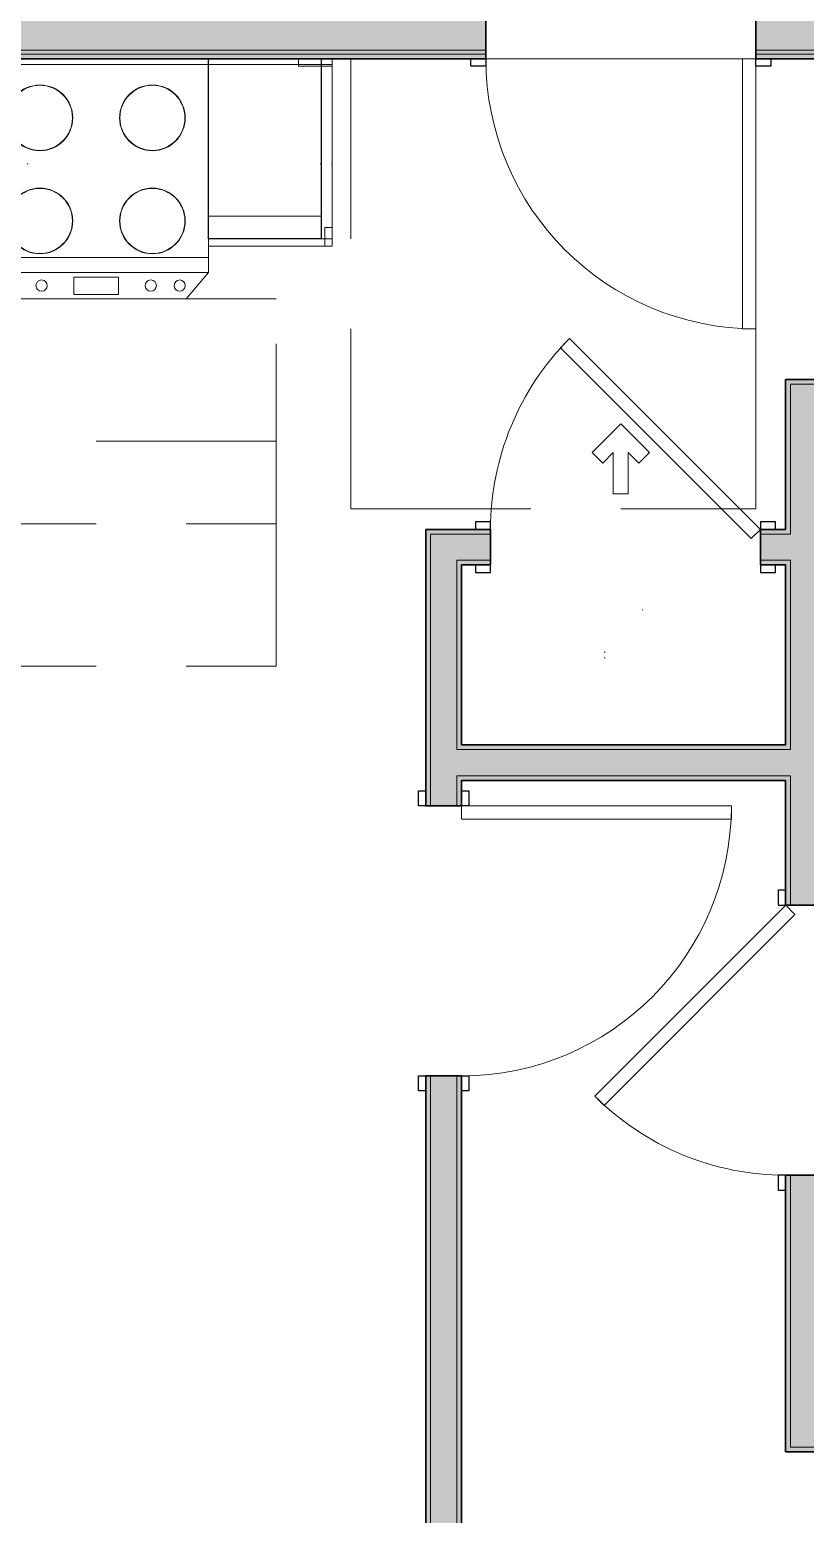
# Model space of a CAD drawing. Header units: inches. Extents: x 6 to 8416, y -388 to 6104.
# Drawn here: x 4427.5 to 4531, y 67.4 to 265.3 of the extents above; entities that cross this region are included whole.
import ezdxf

# ---------------------------------------------------------------- set-up
doc = ezdxf.new("R2010")
doc.units = ezdxf.units.IN
doc.header["$MEASUREMENT"] = 0
for name, pattern in [('Dash 1_16_', [48, 24, -24]), ('Dot 1_16_', [24, 0, -24]), ('Hidden 1_16_', [36, 24, -12])]:
    doc.linetypes.add(name, pattern=pattern)
for name, color, linetype, lineweight in [('A-DOOR', 31, 'Continuous', 18), ('A-DOOR-FRAM', 31, 'Continuous', 25), ('A-GENM', 13, 'Continuous', 18), ('A-ROOM', 32, 'Continuous', 13), ('A-WALL', 113, 'Continuous', 25), ('A-WALL-PATT', 111, 'Continuous', 35), ('I-WALL', 2, 'Continuous', 25), ('Q-CASE', 31, 'Continuous', 18), ('Q-SPCQ', 91, 'Continuous', 18)]:
    doc.layers.add(name, color=color, linetype=linetype, lineweight=lineweight)

# ---------------------------------------------------------------- blocks, each defined once
blk = doc.blocks.new('Single-Flush-ICC ADA-AM - 36_ x 84_-20  - _U-E _ UNIT ENTRY_-6489154-LEVEL 3 - PLAN Copy 1 Copy 1')
at = {"layer": 'A-DOOR'}
for p, q in [((16.25, -3.88), (18, -3.88)), ((16.25, -3.88), (16.25, -39.88)), ((18, -3.88), (18, -39.88)), ((16.25, -39.88), (18, -39.88))]:
    blk.add_line(p, q, dxfattribs=at)
at = {"layer": 'A-DOOR', "lineweight": 9}
blk.add_arc((18, -3.88), 36, 180, 270, dxfattribs=at)
at = {"layer": 'A-DOOR-FRAM'}
for p, q in [((-20, 3.88), (-20, 4.88)), ((-20, 4.88), (-18, 4.88)), ((-18, 4.88), (-18, 3.88)), ((18, 3.88), (18, 4.88)), ((18, 4.88), (20, 4.88)), ((20, 4.88), (20, 3.88)), ((-18, 3.88), (-20, 3.88)), ((20, 3.88), (18, 3.88)), ((-20, -3.88), (-18, -3.88)), ((-20, -4.87), (-20, -3.88)), ((-18, -3.88), (-18, -4.87)), ((18, -3.88), (20, -3.88)), ((18, -4.87), (18, -3.88)), ((20, -3.88), (20, -4.87)), ((-18, -4.87), (-20, -4.87)), ((20, -4.87), (18, -4.87))]:
    blk.add_line(p, q, dxfattribs=at)
blk = doc.blocks.new('GM Door Pull Clearance-ICC ADA-AM - GM Door Pull Clearance-ICC ADA-AM-3199163-LEVEL 3 - PLAN Copy 1 Copy 1')
at = {"layer": 'A-GENM', "linetype": 'Hidden 1_16_', "lineweight": 9}
for p, q in [((-36, -3.87), (-36, -63.88)), ((18, -3.87), (-18, -3.87)), ((18, -63.88), (18, -4.88)), ((-3.83, -56.37), (0, -52.55)), ((3.83, -56.37), (0, -52.55)), ((-2.41, -57.79), (-3.83, -56.37)), ((-1, -56.37), (-2.41, -57.79)), ((-1, -61.87), (-1, -56.37)), ((1, -56.37), (2.41, -57.79)), ((1, -61.87), (1, -56.37)), ((2.41, -57.79), (3.83, -56.37)), ((-1, -61.87), (1, -61.87)), ((-36, -63.88), (18, -63.88))]:
    blk.add_line(p, q, dxfattribs=at)
blk = doc.blocks.new('Unit-Single-Flush-ICC ADA-AM - 36_ x 84_-NR _U-BA _ BATH_-6492505-LEVEL 3 - PLAN Copy 1 Copy 1')
at = {"layer": 'A-DOOR'}
for p, q in [((-8.69, 26.59), (-7.46, 27.83)), ((18, 2.37), (-7.46, 27.83)), ((16.76, 1.14), (-8.69, 26.59)), ((16.76, 1.14), (18, 2.37))]:
    blk.add_line(p, q, dxfattribs=at)
at = {"layer": 'A-DOOR', "lineweight": 9}
blk.add_arc((18, 2.37), 36, 135, 180, dxfattribs=at)
at = {"layer": 'A-DOOR-FRAM'}
for p, q in [((-18, 3.37), (-20, 3.37)), ((-20, 3.37), (-20, 2.37)), ((-20, 2.37), (-18, 2.37)), ((-18, 2.37), (-18, 3.37)), ((20, 3.37), (18, 3.37)), ((18, 3.37), (18, 2.37)), ((18, 2.37), (20, 2.37)), ((20, 2.37), (20, 3.37)), ((-18, -2.38), (-20, -2.38)), ((-20, -2.38), (-20, -3.38)), ((-20, -3.38), (-18, -3.38)), ((-18, -3.38), (-18, -2.38)), ((20, -2.38), (18, -2.38)), ((18, -2.38), (18, -3.38)), ((18, -3.38), (20, -3.38)), ((20, -3.38), (20, -2.38))]:
    blk.add_line(p, q, dxfattribs=at)
at = {"layer": 'A-DOOR-FRAM', "lineweight": 18}
for p, q in [((-18, 3.37), (-20, 3.37)), ((-20, 3.37), (-20, 2.37)), ((-20, 2.37), (-18, 2.37)), ((-18, 3.37), (-18, 2.37)), ((20, 3.37), (18, 3.37)), ((18, 3.37), (18, 2.37)), ((18, 2.37), (20, 2.37)), ((20, 3.37), (20, 2.37)), ((-20, -3.38), (-20, -2.38)), ((-18, -2.38), (-20, -2.38)), ((-20, -3.38), (-18, -3.38)), ((-18, -3.38), (-18, -2.38)), ((18, -3.38), (18, -2.38)), ((20, -2.38), (18, -2.38)), ((18, -3.38), (20, -3.38)), ((20, -3.38), (20, -2.38))]:
    blk.add_line(p, q, dxfattribs=at)
blk = doc.blocks.new('CW Closet Shelf-AM - CW Closet Shelf-AM-5475271-LEVEL 3 - PLAN Copy 1 Copy 1')
at = {"layer": 'Q-CASE', "linetype": 'Dot 1_16_', "lineweight": 9}
for p, q in [((-20.89, -42), (-20.89, -24)), ((-20.89, -24), (22.36, -24)), ((22.36, -24), (22.36, -42)), ((-20.89, -35.62), (22.36, -35.62)), ((-20.89, -36.37), (22.36, -36.37)), ((22.36, -42), (-20.89, -42))]:
    blk.add_line(p, q, dxfattribs=at)
blk = doc.blocks.new('Unit-Single-Flush-ICC ADA-AM - 36_ x 84_-NR _U-BE _ BED_-6493222-LEVEL 3 - PLAN Copy 1 Copy 1')
at = {"layer": 'A-DOOR'}
for p, q in [((16.25, -2.38), (18, -2.38)), ((16.25, -2.38), (16.25, -38.38)), ((18, -2.38), (18, -38.38)), ((16.25, -38.38), (18, -38.38))]:
    blk.add_line(p, q, dxfattribs=at)
at = {"layer": 'A-DOOR', "lineweight": 9}
blk.add_arc((18, -2.38), 36, 180, 270, dxfattribs=at)
at = {"layer": 'A-DOOR-FRAM'}
for p, q in [((-20, 2.38), (-20, 3.38)), ((-20, 3.38), (-18, 3.38)), ((-18, 2.38), (-20, 2.38)), ((-18, 3.38), (-18, 2.38)), ((18, 2.38), (18, 3.38)), ((18, 3.38), (20, 3.38)), ((20, 2.38), (18, 2.38)), ((20, 3.38), (20, 2.38)), ((-20, -2.38), (-18, -2.38)), ((-20, -3.37), (-20, -2.38)), ((-18, -3.37), (-20, -3.37)), ((-18, -2.38), (-18, -3.37)), ((18, -2.38), (20, -2.38)), ((18, -3.37), (18, -2.38)), ((20, -3.37), (18, -3.37)), ((20, -2.38), (20, -3.37))]:
    blk.add_line(p, q, dxfattribs=at)
at = {"layer": 'A-DOOR-FRAM', "lineweight": 18}
for p, q in [((-20, 3.38), (-18, 3.38)), ((-20, 3.38), (-20, 2.38)), ((-18, 2.38), (-20, 2.38)), ((-18, 3.38), (-18, 2.38)), ((18, 3.38), (20, 3.38)), ((18, 3.38), (18, 2.38)), ((20, 2.38), (18, 2.38)), ((20, 3.38), (20, 2.38)), ((-20, -3.37), (-20, -2.38)), ((-20, -2.38), (-18, -2.38)), ((-18, -3.37), (-20, -3.37)), ((-18, -3.37), (-18, -2.38)), ((18, -3.37), (18, -2.38)), ((18, -2.38), (20, -2.38)), ((20, -3.37), (18, -3.37)), ((20, -3.37), (20, -2.38))]:
    blk.add_line(p, q, dxfattribs=at)
blk = doc.blocks.new('Unit-Single-Flush-ICC ADA-AM - 36_ x 84_-NR _U-C2 _ CLOSET_-5466153-LEVEL 3 - PLAN Copy 1 Copy 1')
at = {"layer": 'A-DOOR'}
for p, q in [((-8.69, 26.59), (-7.46, 27.83)), ((18, 2.37), (-7.46, 27.83)), ((16.76, 1.14), (-8.69, 26.59)), ((16.76, 1.14), (18, 2.37))]:
    blk.add_line(p, q, dxfattribs=at)
at = {"layer": 'A-DOOR', "lineweight": 9}
blk.add_arc((18, 2.37), 36, 135, 180, dxfattribs=at)
at = {"layer": 'A-DOOR-FRAM'}
for p, q in [((-18, 3.37), (-20, 3.37)), ((-20, 3.37), (-20, 2.37)), ((-20, 2.37), (-18, 2.37)), ((-18, 2.37), (-18, 3.37)), ((20, 3.37), (18, 3.37)), ((18, 3.37), (18, 2.37)), ((18, 2.37), (20, 2.37)), ((20, 2.37), (20, 3.37)), ((-18, -2.38), (-20, -2.38)), ((-20, -2.38), (-20, -3.38)), ((-20, -3.38), (-18, -3.38)), ((-18, -3.38), (-18, -2.38)), ((20, -2.38), (18, -2.38)), ((18, -2.38), (18, -3.38)), ((18, -3.38), (20, -3.38)), ((20, -3.38), (20, -2.38))]:
    blk.add_line(p, q, dxfattribs=at)
at = {"layer": 'A-DOOR-FRAM', "lineweight": 18}
for p, q in [((-18, 3.37), (-20, 3.37)), ((-20, 3.37), (-20, 2.37)), ((-20, 2.37), (-18, 2.37)), ((-18, 3.37), (-18, 2.37)), ((20, 3.37), (18, 3.37)), ((18, 3.37), (18, 2.37)), ((18, 2.37), (20, 2.37)), ((20, 3.37), (20, 2.37)), ((-20, -3.38), (-20, -2.38)), ((-18, -2.38), (-20, -2.38)), ((-20, -3.38), (-18, -3.38)), ((-18, -3.38), (-18, -2.38)), ((18, -3.38), (18, -2.38)), ((20, -2.38), (18, -2.38)), ((18, -3.38), (20, -3.38)), ((20, -3.38), (20, -2.38))]:
    blk.add_line(p, q, dxfattribs=at)
blk = doc.blocks.new('GM KT - Type B_S1 - AM - Non-Recessed at Pantry - 30_-V1083-LEVEL 3 - PLAN Copy 1 Copy 1')
at = {"layer": 'A-GENM', "lineweight": 9}
for p, q in [((-108, 0), (-120, 0)), ((-120, 0), (-120, -0.75)), ((-120, 0), (-108, 0)), ((-120, -0.75), (-120, 0)), ((-108, 0), (-120, 0)), ((-120, 0), (-120, -0.75)), ((-120, 0), (-120, -0.75)), ((-120, -0.75), (-120, -25)), ((-120, -25), (-120, -0.75)), ((-108, -0.75), (-120, -0.75)), ((-120, -0.75), (-108, -0.75)), ((-88.5, 0), (-108, 0)), ((-108, 0), (-88.5, 0)), ((-88.5, 0), (-108, 0)), ((-88.5, -0.75), (-108, -0.75)), ((-108, -0.75), (-88.5, -0.75)), ((-67.5, 0), (-88.5, 0)), ((-88.5, 0), (-67.5, 0)), ((-67.5, 0), (-88.5, 0)), ((-67.5, -0.75), (-88.5, -0.75)), ((-88.5, -0.75), (-67.5, -0.75)), ((-58.5, 0), (-67.5, 0)), ((-67.5, 0), (-58.5, 0)), ((-58.5, 0), (-67.5, 0)), ((-58.5, -0.75), (-67.5, -0.75)), ((-67.5, -0.75), (-58.5, -0.75)), ((-46.5, 0), (-58.5, 0)), ((-58.5, 0), (-46.5, 0)), ((-4.5, 0), (-58.5, 0)), ((-4.5, -0.75), (-58.5, -0.75)), ((-58.5, -0.75), (-4.5, -0.75)), ((-46.5, -0.75), (-46.5, 0)), ((-46.5, 0), (-46.5, -0.75)), ((-46.5, -25), (-46.5, -0.75)), ((-46.5, -0.75), (-46.5, -25)), ((-4.5, 0), (-16.5, 0)), ((-16.5, 0), (-16.5, -0.75)), ((-16.5, 0), (-4.5, 0)), ((-16.5, -0.75), (-16.5, 0)), ((-16.5, -0.75), (-16.5, -25)), ((-16.5, -25), (-16.5, -0.75)), ((0, 0), (-4.5, 0)), ((-4.5, 0), (0, 0)), ((0, 0), (-4.5, 0)), ((0, -0.75), (-4.5, -0.75)), ((-4.5, -0.75), (0, -0.75)), ((0, -0.75), (0, 0)), ((0, 0), (0, -0.75)), ((0, -0.75), (0, 0)), ((0, 0), (0, -0.75)), ((0, -1), (0, -0.75)), ((0, -0.75), (0, -1)), ((0, -22.5), (0, -1)), ((0, -1), (0, -22.5)), ((-87.75, -5.75), (-78.38, -5.75)), ((-78.38, -5.75), (-87.75, -5.75)), ((-78.38, -5.75), (-77.69, -5.75)), ((-77.69, -5.75), (-78.38, -5.75)), ((-77.62, -5.75), (-68.25, -5.75)), ((-68.25, -5.75), (-77.62, -5.75)), ((-88.5, -20.75), (-88.5, -6.5)), ((-88.5, -6.5), (-88.5, -20.75)), ((-67.5, -6.5), (-67.5, -20.75)), ((-67.5, -20.75), (-67.5, -6.5)), ((-68.25, -21.5), (-87.75, -21.5)), ((-87.75, -21.5), (-68.25, -21.5)), ((0, -25), (0, -22.5)), ((0, -22.5), (0, -25)), ((-120, -25), (-46.5, -25)), ((-46.5, -25), (-120, -25)), ((-16.5, -25), (-1, -25)), ((-1, -25), (-16.5, -25)), ((-1, -25), (0, -25)), ((0, -25), (-1, -25))]:
    blk.add_line(p, q, dxfattribs=at)
for centre, start, end in [((-87.75, -6.5), 90, 180), ((-87.75, -6.5), 90, 180), ((-68.25, -6.5), 360, 90), ((-68.25, -6.5), 360, 90), ((-87.75, -20.75), 180, 270), ((-87.75, -20.75), 180, 270), ((-68.25, -20.75), 270, 360), ((-68.25, -20.75), 270, 360)]:
    blk.add_arc(centre, 0.75, start, end, dxfattribs=at)
blk = doc.blocks.new('CW - LW - Filler - Toe Kick - AM - 1 1_2_ W x 24_ D x H-V1084-LEVEL 3 - PLAN Copy 1 Copy 1')
at = {"layer": 'Q-CASE', "lineweight": 9}
for p, q in [((18.24, 0), (18.24, -0.75)), ((18.24, -0.75), (18.24, 0)), ((18.24, 0), (19.74, 0)), ((19.74, 0), (18.24, 0)), ((18.24, 0), (19.74, 0)), ((18.24, -0.75), (18.24, -1)), ((18.24, -1), (18.24, -0.75)), ((18.24, -1), (18.24, -24)), ((18.24, -24), (18.24, -1)), ((19.74, 0), (19.74, -0.75)), ((19.74, -0.75), (19.74, 0)), ((19.74, 0), (19.74, -0.75)), ((19.74, -0.75), (19.74, -1)), ((19.74, -1), (19.74, -0.75)), ((19.74, -0.75), (19.74, -1)), ((19.74, -1), (19.74, -22.5)), ((19.74, -22.5), (19.74, -1)), ((19.74, -1), (19.74, -22.5)), ((19.74, -22.5), (19.74, -24)), ((19.74, -24), (19.74, -22.5)), ((19.74, -22.5), (19.74, -24)), ((18.24, -24), (18.74, -24)), ((18.74, -24), (18.24, -24)), ((18.24, -24), (18.74, -24)), ((18.24, -24), (18.74, -24)), ((18.74, -24), (19.74, -24)), ((19.74, -24), (18.74, -24)), ((18.74, -24), (19.74, -24)), ((18.74, -24), (19.74, -24))]:
    blk.add_line(p, q, dxfattribs=at)
blk = doc.blocks.new('CW - UP - Double Doors - AM - 30_ W x 14_ D x H-2223684-LEVEL 3 - PLAN Copy 1 Copy 1')
at = {"layer": 'Q-CASE', "linetype": 'Dot 1_16_', "lineweight": 9}
for p, q in [((-11.26, 0), (18.74, 0)), ((18.74, -14), (-11.26, -14))]:
    blk.add_line(p, q, dxfattribs=at)
blk = doc.blocks.new('CW - UP - Filler - AM - 1 1_2_ W x 14_ D x H-2223777-LEVEL 3 - PLAN Copy 1 Copy 1')
at = {"layer": 'Q-CASE', "linetype": 'Dot 1_16_', "lineweight": 9}
for p, q in [((17.49, 0), (18.99, 0)), ((18.99, 0), (18.99, -14)), ((18.99, -14), (17.49, -14))]:
    blk.add_line(p, q, dxfattribs=at)
blk = doc.blocks.new('z Nested-Range - z Nested-Range-V1086-LEVEL 3 - PLAN Copy 1 Copy 1')
at = {"layer": 'Q-SPCQ'}
for p, q in [((-12, 32), (-15, 28.5)), ((-15, 28.5), (-12, 32)), ((12, 32), (-12, 32)), ((15, 28.5), (12, 32)), ((12, 32), (15, 28.5)), ((-15, 28.5), (15, 28.5)), ((15, 28.5), (-15, 28.5)), ((-15, 28.5), (-15, 0.75)), ((15, 28.5), (-15, 28.5)), ((-15, 28.5), (15, 28.5)), ((-15, 25), (-15, 28.5)), ((15, 0.75), (15, 28.5)), ((15, 28.5), (15, 25)), ((-15, 26.5), (-15, 25)), ((15, 26.5), (-15, 26.5)), ((-15, 26.5), (15, 26.5)), ((-15, 25), (-15, 26.5)), ((15, 25), (15, 26.5)), ((15, 26.5), (15, 25)), ((-15, 24), (-15, 25)), ((-15, 25), (-15, 24)), ((-15, 24), (-15, 25)), ((-15, 0.75), (-15, 24)), ((-15, 24), (-15, 0.75)), ((-15, 21), (-15, 24)), ((15, 25), (15, 24)), ((15, 24), (15, 25)), ((15, 25), (15, 24)), ((15, 24), (15, 0.75)), ((15, 0.75), (15, 24)), ((15, 24), (15, 21)), ((-15, 0.75), (-15, 21)), ((15, 21), (15, 0.75)), ((-15, 0.75), (-15, 0)), ((-15, 0), (-15, 0.75)), ((-15, 0.75), (-15, 0)), ((-15, 0), (-15, 0.75)), ((-15, 0), (15, 0)), ((15, 0), (-15, 0)), ((-15, 0), (15, 0)), ((15, 0), (-15, 0)), ((15, 0), (15, 0.75)), ((15, 0.75), (15, 0)), ((15, 0), (15, 0.75)), ((15, 0.75), (15, 0))]:
    blk.add_line(p, q, dxfattribs=at)
at = {"layer": 'Q-SPCQ', "lineweight": 9}
for p, q in [((-3, 29.14), (-3, 31.43)), ((-3, 31.43), (3, 31.43)), ((3, 31.43), (3, 29.14)), ((3, 29.14), (-3, 29.14))]:
    blk.add_line(p, q, dxfattribs=at)
for centre in [(-11.14, 30.25), (-7.29, 30.25), (7.29, 30.25), (11.14, 30.25)]:
    blk.add_circle(centre, 0.75, dxfattribs=at)
for centre, radius, start, end in [((-7.5, 21.63), 4.38, 0, 180), ((-7.5, 21.63), 4.37, 0, 180), ((-7.5, 21.63), 4.34, 0, 180), ((-7.5, 21.63), 4.34, 0, 180), ((7.5, 21.63), 4.38, 0, 180), ((7.5, 21.63), 4.37, 0, 180), ((7.5, 21.63), 4.34, 0, 180), ((7.5, 21.63), 4.34, 0, 180), ((-7.5, 21.63), 4.38, 180, 360), ((-7.5, 21.63), 4.37, 180, 0), ((-7.5, 21.63), 4.34, 180, 360), ((-7.5, 21.63), 4.34, 180, 360), ((7.5, 21.63), 4.38, 180, 360), ((7.5, 21.63), 4.37, 180, 0), ((7.5, 21.63), 4.34, 180, 360), ((7.5, 21.63), 4.34, 180, 360), ((-7.5, 7.88), 4.38, 0, 180), ((-7.5, 7.88), 4.37, 0, 180), ((-7.5, 7.88), 4.34, 0, 180), ((-7.5, 7.88), 4.34, 0, 180), ((7.5, 7.88), 4.38, 0, 180), ((7.5, 7.88), 4.37, 0, 180), ((7.5, 7.88), 4.34, 0, 180), ((7.5, 7.88), 4.34, 0, 180), ((-7.5, 7.88), 4.38, 180, 360), ((-7.5, 7.88), 4.37, 180, 0), ((-7.5, 7.88), 4.34, 180, 360), ((-7.5, 7.88), 4.34, 180, 360), ((7.5, 7.88), 4.38, 180, 360), ((7.5, 7.88), 4.37, 180, 0), ((7.5, 7.88), 4.34, 180, 360), ((7.5, 7.88), 4.34, 180, 360)]:
    blk.add_arc(centre, radius, start, end, dxfattribs=at)
blk = doc.blocks.new('z Nested-Clearance-Rectangle-AM - Clearance-2223516-LEVEL 3 - PLAN Copy 1 Copy 1')
at = {"layer": 'A-GENM', "linetype": 'Hidden 1_16_', "lineweight": 9}
for p, q in [((15, 48), (-15, 48)), ((-15, 48), (-15, 0)), ((15, 0), (15, 48)), ((-15, 0), (15, 0))]:
    blk.add_line(p, q, dxfattribs=at)
blk = doc.blocks.new('CW - LW - Single Door _ Drawer - AM - 15_ W x 24_ D x H - 6_ Top Drawer-2223926-LEVEL 3 - PLAN Copy 1 Copy 1')
at = {"layer": 'Q-CASE', "lineweight": 9}
for p, q in [((3.74, 0), (3.74, -0.75)), ((3.74, -0.75), (3.74, 0)), ((3.74, 0), (15.74, 0)), ((15.74, 0), (3.74, 0)), ((15.74, 0), (18.74, 0)), ((18.74, 0), (15.74, 0)), ((18.74, 0), (18.74, -0.75)), ((18.74, -0.75), (18.74, 0)), ((3.74, 0), (3.74, -0.75)), ((3.74, -0.75), (3.74, 0)), ((3.74, 0), (15.74, 0)), ((15.74, 0), (3.74, 0)), ((3.74, -0.75), (3.74, -21)), ((3.74, -21), (3.74, -0.75)), ((3.74, -0.75), (3.74, -24)), ((3.74, -24), (3.74, -0.75)), ((15.74, 0), (18.74, 0)), ((18.74, 0), (15.74, 0)), ((18.74, 0), (18.74, -0.75)), ((18.74, -0.75), (18.74, 0)), ((18.74, -0.75), (18.74, -1)), ((18.74, -1), (18.74, -0.75)), ((18.74, -0.75), (18.74, -1)), ((18.74, -1), (18.74, -0.75)), ((18.74, -1), (18.74, -21)), ((18.74, -21), (18.74, -1)), ((18.74, -1), (18.74, -24)), ((18.74, -24), (18.74, -1)), ((18.74, -21), (3.74, -21)), ((18.74, -21), (3.74, -21)), ((18.74, -24), (3.74, -24)), ((18.74, -24), (3.74, -24)), ((3.74, -24), (18.74, -24))]:
    blk.add_line(p, q, dxfattribs=at)
at = {"layer": 'Q-CASE', "lineweight": 25}
for p, q in [((3.74, -0.75), (3.74, 0)), ((3.74, 0), (15.74, 0)), ((3.74, -24), (3.74, -0.75)), ((15.74, 0), (18.74, 0)), ((18.74, 0), (18.74, -0.75)), ((18.74, -0.75), (18.74, -1)), ((18.74, -1), (18.74, -24)), ((18.74, -24), (3.74, -24))]:
    blk.add_line(p, q, dxfattribs=at)
blk = doc.blocks.new('CW - UP - Single Door - AM - 15_ W x 14_ D x H-5099647-LEVEL 3 - PLAN Copy 1 Copy 1')
at = {"layer": 'Q-CASE', "linetype": 'Dot 1_16_', "lineweight": 9}
for p, q in [((3.74, 0), (18.74, 0)), ((18.74, -14), (3.74, -14))]:
    blk.add_line(p, q, dxfattribs=at)
blk = doc.blocks.new('GM Outlet Zone-AM - GM Outlet Zone-AM-V1091-LEVEL 3 - PLAN Copy 1 Copy 1')
at = {"layer": 'A-GENM', "linetype": 'Dash 1_16_', "lineweight": 9}
for p, q in [((2.25, 0), (-2.25, 0)), ((-2.25, -0.75), (-2.25, 0)), ((-2.25, 0), (-2.25, -1)), ((-2.25, -1), (-2.25, -0.75)), ((-2.25, -1), (2.25, -1)), ((2.25, -1), (-2.25, -1)), ((2.25, 0), (2.25, -0.75)), ((2.25, 0), (2.25, -1)), ((2.25, -0.75), (2.25, -1))]:
    blk.add_line(p, q, dxfattribs=at)
blk = doc.blocks.new('GM Outlet Zone-AM - GM Outlet Zone-AM-V1092-LEVEL 3 - PLAN Copy 1 Copy 1')
at = {"layer": 'A-GENM', "linetype": 'Dash 1_16_', "lineweight": 9}
for p, q in [((-1.25, 0), (1.25, 0)), ((1.25, 0), (-1.25, 0)), ((-1.25, -1), (-1.25, 0)), ((-1.25, 0), (-1.25, -1)), ((-1.25, -1), (1.25, -1)), ((1.25, -1), (-1.25, -1)), ((1.25, 0), (1.25, -1)), ((1.25, 0), (1.25, -1))]:
    blk.add_line(p, q, dxfattribs=at)

msp = doc.modelspace()

# ---------------------------------------------------------------- hatches: boundary and pattern name
at = {"layer": 'A-WALL-PATT'}
h = msp.add_hatch(color=10, dxfattribs=at)
h.paths.add_polyline_path([(4524.41533733, 261.43577679), (4529.54033733, 261.43577679), (4529.54033733, 262.06077679), (4524.41533733, 262.06077679)])
h.paths.add_polyline_path([(4424.16533733, 261.43577679), (4488.41533733, 261.43577679), (4488.41533733, 262.06077679), (4424.16533733, 262.06077679)])
h = msp.add_hatch(color=10, dxfattribs=at)
h.paths.add_polyline_path([(4529.54033733, 262.06077679), (4529.54033733, 262.56077679), (4524.41533733, 262.56077679), (4524.41533733, 262.06077679)])
h.paths.add_polyline_path([(4488.41533733, 262.06077679), (4488.41533733, 262.56077679), (4424.79033733, 262.56077679), (4424.79033733, 262.06077679), (4477.24553685, 262.06077679)])
h = msp.add_hatch(color=10, dxfattribs=at)
h.paths.add_polyline_path([(4840.66533733, 262.06077679), (4840.66533733, 262.56077679), (4839.04033733, 262.56077679), (4839.04033733, 262.06077679), (4840.04033733, 262.06077679)])
h.paths.add_polyline_path([(4834.91533733, 262.06077679), (4835.54033733, 262.22543581), (4835.54033733, 262.56077679), (4529.54033733, 262.56077679), (4529.54033733, 262.06077679), (4831.54178685, 262.06077679)])
h = msp.add_hatch(color=10, dxfattribs=at)
h.paths.add_polyline_path([(4834.91533733, 261.43577679), (4834.91533733, 262.06077679), (4529.54033733, 262.06077679), (4529.54033733, 261.43577679), (4834.29033733, 261.43577679)])
h.paths.add_polyline_path([(4839.04033733, 261.43577679), (4840.04033733, 261.43577679), (4840.04033733, 262.06077679), (4839.04033733, 262.06077679)])
at = {"layer": 'A-WALL-PATT', "transparency": 33554560}
for points in [[(4673.54033733, 218.06077679), (4674.16533733, 218.06077679), (4674.16533733, 218.68577679), (4528.41533733, 218.68577679), (4528.41533733, 218.06077679), (4612.21553685, 218.06077679)], [(4528.41533733, 169.31077679), (4528.41533733, 169.93577679), (4485.16533733, 169.93577679), (4485.16533733, 169.31077679), (4527.85928685, 169.31077679)]]:
    msp.add_hatch(color=10, dxfattribs=at).paths.add_polyline_path(points)
h = msp.add_hatch(color=10, dxfattribs=at)
h.paths.add_polyline_path([(4528.41533733, 75.68577679), (4529.04033733, 75.68577679), (4529.04033733, 112.56077679), (4528.41533733, 112.56077679), (4528.41533733, 94.93056081)])
h.paths.add_polyline_path([(4528.41533733, 148.56077679), (4529.04033733, 148.56077679), (4529.04033733, 165.81077679), (4528.41533733, 165.81077679), (4528.41533733, 153.97581081)])
h.paths.add_polyline_path([(4529.04033733, 169.31077679), (4529.04033733, 194.56077679), (4528.41533733, 194.56077679), (4528.41533733, 169.31077679)])
h.paths.add_polyline_path([(4529.04033733, 198.06077679), (4529.04033733, 218.06077679), (4528.41533733, 218.06077679), (4528.41533733, 198.06077679)])
h = msp.add_hatch(color=10, dxfattribs=at)
h.paths.add_polyline_path([(4480.41533733, -23.81422321), (4481.04033733, -23.81422321), (4481.04033733, 125.81077679), (4480.41533733, 125.81077679), (4480.41533733, 16.20356081)])
h.paths.add_polyline_path([(4481.04033733, 161.81077679), (4481.04033733, 198.68577679), (4480.41533733, 198.68577679), (4480.41533733, 161.81077679)])
h = msp.add_hatch(color=10, dxfattribs=at)
h.paths.add_polyline_path([(4525.04033733, 198.06077679), (4528.41533733, 198.06077679), (4528.41533733, 198.68577679), (4525.04033733, 198.68577679)])
h.paths.add_polyline_path([(4484.54033733, 198.06077679), (4489.04033733, 198.06077679), (4489.04033733, 198.68577679), (4481.04033733, 198.68577679), (4481.04033733, 198.06077679)])
at = {"layer": 'A-WALL-PATT', "lineweight": 25, "transparency": 33554560}
h = msp.add_hatch(color=10, dxfattribs=at)
h.paths.add_polyline_path([(4485.16533733, -23.81422321), (4485.16533733, 125.81077679), (4484.54033733, 125.81077679), (4484.54033733, -23.81422321)])
h.paths.add_polyline_path([(4485.16533733, 161.81077679), (4485.16533733, 165.81077679), (4484.54033733, 165.81077679), (4484.54033733, 161.81077679)])
h.paths.add_polyline_path([(4484.54033733, 169.31077679), (4485.16533733, 169.31077679), (4485.16533733, 194.56077679), (4484.54033733, 194.56077679), (4484.54033733, 173.65756081)])
h = msp.add_hatch(color=10, dxfattribs=at)
h.paths.add_polyline_path([(4528.41533733, 193.93577679), (4528.41533733, 194.56077679), (4525.04033733, 194.56077679), (4525.04033733, 193.93577679), (4527.85928685, 193.93577679)])
h.paths.add_polyline_path([(4485.16533733, 193.93577679), (4489.04033733, 193.93577679), (4489.04033733, 194.56077679), (4485.16533733, 194.56077679)])
msp.add_hatch(color=10, dxfattribs=at).paths.add_polyline_path([(4528.41533733, 165.18577679), (4528.41533733, 165.81077679), (4485.16533733, 165.81077679), (4485.16533733, 165.18577679), (4527.85928685, 165.18577679)])
h = msp.add_hatch(color=10, dxfattribs=at)
h.paths.add_polyline_path([(4674.16533733, 75.68577679), (4674.16533733, 76.31077679), (4666.04033733, 76.31077679), (4666.04033733, 75.68577679)])
h.paths.add_polyline_path([(4610.04033733, 75.68577679), (4610.04033733, 76.31077679), (4603.66533733, 76.31077679), (4603.66533733, 75.68577679)])
h.paths.add_polyline_path([(4598.91533733, 75.68577679), (4598.91533733, 76.31077679), (4592.54033733, 76.31077679), (4592.54033733, 75.68577679)])
h.paths.add_polyline_path([(4529.04033733, 75.68577679), (4536.54033733, 75.68577679), (4536.54033733, 76.31077679), (4529.04033733, 76.31077679)])
at = {"layer": 'I-WALL'}
h = msp.add_hatch(color=10, dxfattribs=at)
h.paths.add_polyline_path([(4529.54033733, 262.56077679), (4529.54033733, 268.06077679), (4524.41533733, 268.06077679), (4524.41533733, 262.56077679)])
h.paths.add_polyline_path([(4426.63178685, 262.56077679), (4488.41533733, 262.56077679), (4488.41533733, 268.06077679), (4424.79033733, 268.06077679), (4424.79033733, 262.56077679)])
msp.add_hatch(color=10, dxfattribs=at).paths.add_polyline_path([(4841.29033733, 262.56077679), (4841.29033733, 268.06077679), (4529.54033733, 268.06077679), (4529.54033733, 262.56077679), (4840.66533733, 262.56077679)])
at = {"layer": 'I-WALL', "transparency": 33554560}
for points in [[(4670.04033733, 214.56077679), (4673.54033733, 214.56077679), (4673.54033733, 218.06077679), (4529.04033733, 218.06077679), (4529.04033733, 214.56077679), (4612.21553685, 214.56077679)], [(4529.04033733, 165.81077679), (4529.04033733, 169.31077679), (4484.54033733, 169.31077679), (4484.54033733, 165.81077679), (4528.41533733, 165.81077679)]]:
    msp.add_hatch(color=10, dxfattribs=at).paths.add_polyline_path(points)
h = msp.add_hatch(color=10, dxfattribs=at)
h.paths.add_polyline_path([(4532.54033733, 76.31077679), (4532.54033733, 112.56077679), (4529.04033733, 112.56077679), (4529.04033733, 76.31077679)])
h.paths.add_polyline_path([(4532.54033733, 148.56077679), (4532.54033733, 214.56077679), (4529.04033733, 214.56077679), (4529.04033733, 148.56077679)])
h = msp.add_hatch(color=10, dxfattribs=at)
h.paths.add_polyline_path([(4484.54033733, -23.81422321), (4484.54033733, 125.81077679), (4481.04033733, 125.81077679), (4481.04033733, -23.81422321)])
h.paths.add_polyline_path([(4484.54033733, 161.81077679), (4484.54033733, 198.06077679), (4481.04033733, 198.06077679), (4481.04033733, 161.81077679)])
h = msp.add_hatch(color=10, dxfattribs=at)
h.paths.add_polyline_path([(4529.04033733, 194.56077679), (4529.04033733, 198.06077679), (4525.04033733, 198.06077679), (4525.04033733, 194.56077679), (4528.41533733, 194.56077679)])
h.paths.add_polyline_path([(4484.54033733, 194.56077679), (4489.04033733, 194.56077679), (4489.04033733, 198.06077679), (4484.54033733, 198.06077679)])

# ---------------------------------------------------------------- linework, layer by layer
at = {"layer": 'A-ROOM', "lineweight": 9, "flags": 128}
msp.add_lwpolyline([(4245.54033733, 261.43577679), (4133.19658733, 261.43577679), (4133.19658733, 260.81077679), (4127.29003134, 260.81077679), (4074.04033733, 260.81077679), (4074.04033733, -23.18922321), (4834.29033733, -23.18922321), (4834.29033733, 261.43577679), (4529.54033733, 261.43577679), (4427.79033733, 261.43577679), (4308.79033733, 261.43577679), (4282.66533733, 261.43577679), (4282.66533733, 222.43577679), (4245.54033733, 222.43577679)], close=True, dxfattribs=at)
at = {"layer": 'A-WALL', "lineweight": 9}
for p, q in [((4281.41533733, 262.06077679), (4488.41533733, 262.06077679)), ((4424.79033733, 262.56077679), (4488.41533733, 262.56077679)), ((4524.41533733, 262.56077679), (4835.54033733, 262.56077679)), ((4524.41533733, 262.06077679), (4835.54033733, 262.06077679)), ((4673.54033733, 218.06077679), (4529.04033733, 218.06077679)), ((4529.04033733, 218.06077679), (4529.04033733, 198.06077679)), ((4481.04033733, 198.06077679), (4481.04033733, 161.81077679)), ((4481.04033733, 198.06077679), (4489.04033733, 198.06077679)), ((4529.04033733, 198.06077679), (4525.04033733, 198.06077679)), ((4484.54033733, 194.56077679), (4484.54033733, 169.31077679)), ((4489.04033733, 194.56077679), (4484.54033733, 194.56077679)), ((4525.04033733, 194.56077679), (4529.04033733, 194.56077679)), ((4529.04033733, 194.56077679), (4529.04033733, 169.31077679)), ((4529.04033733, 169.31077679), (4484.54033733, 169.31077679)), ((4484.54033733, 165.81077679), (4484.54033733, 161.81077679)), ((4529.04033733, 165.81077679), (4484.54033733, 165.81077679)), ((4529.04033733, 165.81077679), (4529.04033733, 148.56077679)), ((4481.04033733, 125.81077679), (4481.04033733, -23.81422321)), ((4484.54033733, 125.81077679), (4484.54033733, -23.81422321)), ((4529.04033733, 112.56077679), (4529.04033733, 76.31077679)), ((4536.54033733, 76.31077679), (4529.04033733, 76.31077679))]:
    msp.add_line(p, q, dxfattribs=at)
at = {"layer": 'I-WALL', "lineweight": 35}
for p, q in [((4488.41533733, 261.43577679), (4488.41533733, 269.18577679)), ((4524.41533733, 269.18577679), (4524.41533733, 261.43577679)), ((4282.66533733, 261.43577679), (4488.41533733, 261.43577679)), ((4524.41533733, 261.43577679), (4834.29033733, 261.43577679)), ((4674.16533733, 218.68577679), (4528.41533733, 218.68577679)), ((4528.41533733, 218.68577679), (4528.41533733, 198.68577679)), ((4489.04033733, 198.68577679), (4480.41533733, 198.68577679)), ((4480.41533733, 198.68577679), (4480.41533733, 161.81077679)), ((4489.04033733, 193.93577679), (4489.04033733, 198.68577679)), ((4528.41533733, 198.68577679), (4525.04033733, 198.68577679)), ((4525.04033733, 198.68577679), (4525.04033733, 193.93577679)), ((4485.16533733, 169.93577679), (4485.16533733, 193.93577679)), ((4485.16533733, 193.93577679), (4489.04033733, 193.93577679)), ((4525.04033733, 193.93577679), (4528.41533733, 193.93577679)), ((4528.41533733, 193.93577679), (4528.41533733, 169.93577679)), ((4528.41533733, 169.93577679), (4485.16533733, 169.93577679)), ((4485.16533733, 161.81077679), (4485.16533733, 165.18577679)), ((4485.16533733, 165.18577679), (4528.41533733, 165.18577679)), ((4528.41533733, 165.18577679), (4528.41533733, 148.56077679)), ((4480.41533733, 161.81077679), (4485.16533733, 161.81077679)), ((4528.41533733, 148.56077679), (4533.16533733, 148.56077679)), ((4485.16533733, 125.81077679), (4480.41533733, 125.81077679)), ((4480.41533733, 125.81077679), (4480.41533733, -23.81422321)), ((4485.16533733, -23.81422321), (4485.16533733, 125.81077679)), ((4533.16533733, 112.56077679), (4528.41533733, 112.56077679)), ((4528.41533733, 112.56077679), (4528.41533733, 75.68577679)), ((4528.41533733, 75.68577679), (4536.54033733, 75.68577679))]:
    msp.add_line(p, q, dxfattribs=at)

# ---------------------------------------------------------------- block references
at = {"layer": 'A-DOOR'}
for name, p in [('Single-Flush-ICC ADA-AM - 36_ x 84_-20  - _U-E _ UNIT ENTRY_-6489154-LEVEL 3 - PLAN Copy 1 Copy 1', (4506.41533733, 265.31077679)), ('Unit-Single-Flush-ICC ADA-AM - 36_ x 84_-NR _U-C2 _ CLOSET_-5466153-LEVEL 3 - PLAN Copy 1 Copy 1', (4507.04033733, 196.31077679))]:
    msp.add_blockref(name, p, dxfattribs=at)
at = {"layer": 'A-DOOR', "rotation": 89.99999999999874}
for name, p in [('Unit-Single-Flush-ICC ADA-AM - 36_ x 84_-NR _U-BE _ BED_-6493222-LEVEL 3 - PLAN Copy 1 Copy 1', (4482.79033733, 143.81077679)), ('Unit-Single-Flush-ICC ADA-AM - 36_ x 84_-NR _U-BA _ BATH_-6492505-LEVEL 3 - PLAN Copy 1 Copy 1', (4530.79033733, 130.56077679))]:
    msp.add_blockref(name, p, dxfattribs=at)
at = {"layer": 'A-GENM', "lineweight": 9}
msp.add_blockref('GM KT - Type B_S1 - AM - Non-Recessed at Pantry - 30_-V1083-LEVEL 3 - PLAN Copy 1 Copy 1', (4467.91533733, 261.43577679), dxfattribs=at)
at = {"layer": 'A-GENM'}
msp.add_blockref('GM Outlet Zone-AM - GM Outlet Zone-AM-V1091-LEVEL 3 - PLAN Copy 1 Copy 1', (4465.66533733, 261.43577679), dxfattribs=at)
at = {"layer": 'A-GENM', "linetype": 'Hidden 1_16_', "lineweight": 9}
msp.add_blockref('GM Door Pull Clearance-ICC ADA-AM - GM Door Pull Clearance-ICC ADA-AM-3199163-LEVEL 3 - PLAN Copy 1 Copy 1', (4506.41533733, 265.31077679), dxfattribs=at)
at = {"layer": 'A-GENM', "rotation": 269.9999999999986}
msp.add_blockref('GM Outlet Zone-AM - GM Outlet Zone-AM-V1092-LEVEL 3 - PLAN Copy 1 Copy 1', (4467.91533733, 237.68577679), dxfattribs=at)
at = {"layer": 'A-GENM', "linetype": 'Hidden 1_16_', "lineweight": 9, "rotation": 89.99999999999865}
for p in [(4460.41533733, 214.43577679), (4460.41533733, 195.43577679)]:
    msp.add_blockref('z Nested-Clearance-Rectangle-AM - Clearance-2223516-LEVEL 3 - PLAN Copy 1 Copy 1', p, dxfattribs=at)
at = {"layer": 'Q-CASE'}
for name, p in [('CW - UP - Double Doors - AM - 30_ W x 14_ D x H-2223684-LEVEL 3 - PLAN Copy 1 Copy 1', (4432.67763241, 261.43577679)), ('CW - LW - Single Door _ Drawer - AM - 15_ W x 24_ D x H - 6_ Top Drawer-2223926-LEVEL 3 - PLAN Copy 1 Copy 1', (4447.67763241, 261.43577679)), ('CW - UP - Single Door - AM - 15_ W x 14_ D x H-5099647-LEVEL 3 - PLAN Copy 1 Copy 1', (4447.67763241, 261.43577679)), ('CW - LW - Filler - Toe Kick - AM - 1 1_2_ W x 24_ D x H-V1084-LEVEL 3 - PLAN Copy 1 Copy 1', (4448.17763241, 261.43577679)), ('CW - UP - Filler - AM - 1 1_2_ W x 14_ D x H-2223777-LEVEL 3 - PLAN Copy 1 Copy 1', (4448.92763241, 261.43577679))]:
    msp.add_blockref(name, p, dxfattribs=at)
at = {"layer": 'Q-CASE', "rotation": 180}
msp.add_blockref('CW Closet Shelf-AM - CW Closet Shelf-AM-5475271-LEVEL 3 - PLAN Copy 1 Copy 1', (4507.52804225, 145.93577679), dxfattribs=at)
at = {"layer": 'Q-SPCQ', "rotation": 180}
msp.add_blockref('z Nested-Range - z Nested-Range-V1086-LEVEL 3 - PLAN Copy 1 Copy 1', (4436.41533733, 261.43577679), dxfattribs=at)

doc.saveas('drawing.dxf')
